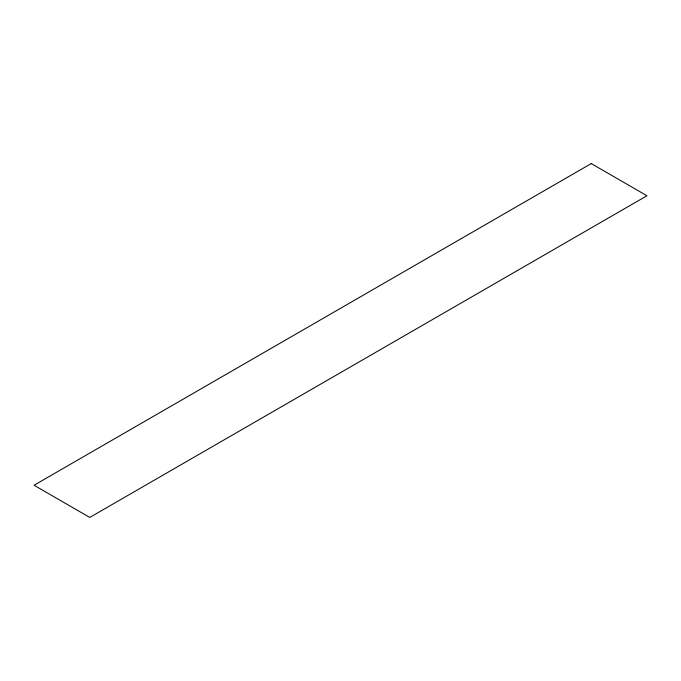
<?xml version="1.0" encoding="UTF-8"?>
<svg xmlns="http://www.w3.org/2000/svg" width="681" height="681" viewBox="0 0 681 681"><rect width="100%" height="100%" fill="white"/><g stroke="black" fill="none" stroke-linecap="round" stroke-linejoin="round"><path stroke-width="1.02" d="M591.236 163.576L34.05 485.255L89.764 517.424L646.95 195.745L591.236 163.576"/></g></svg>
